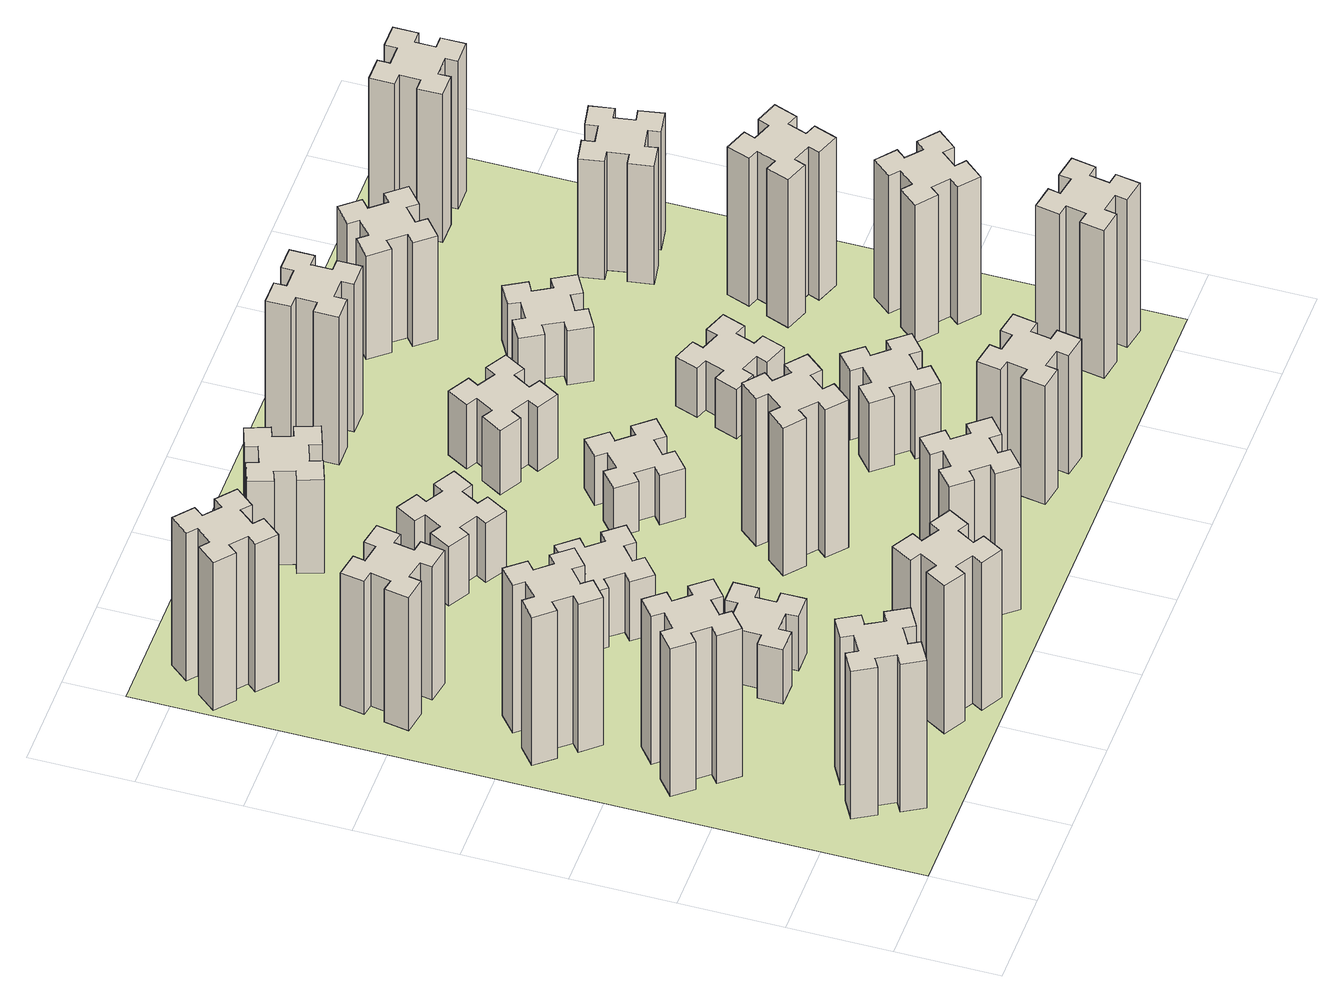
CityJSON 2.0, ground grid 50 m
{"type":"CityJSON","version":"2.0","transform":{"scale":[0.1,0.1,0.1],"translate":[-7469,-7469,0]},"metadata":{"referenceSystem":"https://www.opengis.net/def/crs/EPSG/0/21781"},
"CityObjects":{
"building1":{"type":"Building","attributes":{"class":"1000","function":"1000","usage":"1000","yearOfConstruction":2016,"roofType":"1000","measuredHeight":90,"storeysAboveGround":30,"storeysBelowGround":0},"geometry":[{"type":"Solid","lod":"1","boundaries":[[[[0,1,2,3,4,5,6,7,8,9,10,11,12,13,14,15,16,17,18,19]],[[17,16,20,21]],[[16,15,22,20]],[[15,14,23,22]],[[14,13,24,23]],[[13,12,25,24]],[[12,11,26,25]],[[11,10,27,26]],[[10,9,28,27]],[[9,8,29,28]],[[8,7,30,29]],[[7,6,31,30]],[[6,5,32,31]],[[5,4,33,32]],[[4,3,34,33]],[[3,2,35,34]],[[2,1,36,35]],[[1,0,37,36]],[[0,19,38,37]],[[19,18,39,38]],[[18,17,21,39]],[[24,25,26,27,28,29,30,31,32,33,34,35,36,37,38,39,21,20,22,23]]]]}]},
"building2":{"type":"Building","attributes":{"class":"1000","function":"1000","usage":"1000","yearOfConstruction":2016,"roofType":"1000","measuredHeight":90,"storeysAboveGround":30,"storeysBelowGround":0},"geometry":[{"type":"Solid","lod":"1","boundaries":[[[[40,41,42,43,44,45,46,47,48,49,50,51,52,53,54,55,56,57,58,59]],[[57,56,60,61]],[[56,55,62,60]],[[55,54,63,62]],[[54,53,64,63]],[[53,52,65,64]],[[52,51,66,65]],[[51,50,67,66]],[[50,49,68,67]],[[49,48,69,68]],[[48,47,70,69]],[[47,46,71,70]],[[46,45,72,71]],[[45,44,73,72]],[[44,43,74,73]],[[43,42,75,74]],[[42,41,76,75]],[[41,40,77,76]],[[40,59,78,77]],[[59,58,79,78]],[[58,57,61,79]],[[64,65,66,67,68,69,70,71,72,73,74,75,76,77,78,79,61,60,62,63]]]]}]},
"building3":{"type":"Building","attributes":{"class":"1000","function":"1000","usage":"1000","yearOfConstruction":2016,"roofType":"1000","measuredHeight":90,"storeysAboveGround":30,"storeysBelowGround":0},"geometry":[{"type":"Solid","lod":"1","boundaries":[[[[80,81,82,83,84,85,86,87,88,89,90,91,92,93,94,95,96,97,98,99]],[[97,96,100,101]],[[96,95,102,100]],[[95,94,103,102]],[[94,93,104,103]],[[93,92,105,104]],[[92,91,106,105]],[[91,90,107,106]],[[90,89,108,107]],[[89,88,109,108]],[[88,87,110,109]],[[87,86,111,110]],[[86,85,112,111]],[[85,84,113,112]],[[84,83,114,113]],[[83,82,115,114]],[[82,81,116,115]],[[81,80,117,116]],[[80,99,118,117]],[[99,98,119,118]],[[98,97,101,119]],[[104,105,106,107,108,109,110,111,112,113,114,115,116,117,118,119,101,100,102,103]]]]}]},
"building4":{"type":"Building","attributes":{"class":"1000","function":"1000","usage":"1000","yearOfConstruction":2016,"roofType":"1000","measuredHeight":81,"storeysAboveGround":30,"storeysBelowGround":0},"geometry":[{"type":"Solid","lod":"1","boundaries":[[[[120,121,122,123,124,125,126,127,128,129,130,131,132,133,134,135,136,137,138,139]],[[137,136,140,141]],[[136,135,142,140]],[[135,134,143,142]],[[134,133,144,143]],[[133,132,145,144]],[[132,131,146,145]],[[131,130,147,146]],[[130,129,148,147]],[[129,128,149,148]],[[128,127,150,149]],[[127,126,151,150]],[[126,125,152,151]],[[125,124,153,152]],[[124,123,154,153]],[[123,122,155,154]],[[122,121,156,155]],[[121,120,157,156]],[[120,139,158,157]],[[139,138,159,158]],[[138,137,141,159]],[[144,145,146,147,148,149,150,151,152,153,154,155,156,157,158,159,141,140,142,143]]]]}]},
"building5":{"type":"Building","attributes":{"class":"1000","function":"1000","usage":"1000","yearOfConstruction":2016,"roofType":"1000","measuredHeight":90,"storeysAboveGround":30,"storeysBelowGround":0},"geometry":[{"type":"Solid","lod":"1","boundaries":[[[[160,161,162,163,164,165,166,167,168,169,170,171,172,173,174,175,176,177,178,179]],[[177,176,180,181]],[[176,175,182,180]],[[175,174,183,182]],[[174,173,184,183]],[[173,172,185,184]],[[172,171,186,185]],[[171,170,187,186]],[[170,169,188,187]],[[169,168,189,188]],[[168,167,190,189]],[[167,166,191,190]],[[166,165,192,191]],[[165,164,193,192]],[[164,163,194,193]],[[163,162,195,194]],[[162,161,196,195]],[[161,160,197,196]],[[160,179,198,197]],[[179,178,199,198]],[[178,177,181,199]],[[184,185,186,187,188,189,190,191,192,193,194,195,196,197,198,199,181,180,182,183]]]]}]},
"building6":{"type":"Building","attributes":{"class":"1000","function":"1000","usage":"1000","yearOfConstruction":2016,"roofType":"1000","measuredHeight":90,"storeysAboveGround":30,"storeysBelowGround":0},"geometry":[{"type":"Solid","lod":"1","boundaries":[[[[200,201,202,203,204,205,206,207,208,209,210,211,212,213,214,215,216,217,218,219]],[[217,216,220,221]],[[216,215,222,220]],[[215,214,223,222]],[[214,213,224,223]],[[213,212,225,224]],[[212,211,226,225]],[[211,210,227,226]],[[210,209,228,227]],[[209,208,229,228]],[[208,207,230,229]],[[207,206,231,230]],[[206,205,232,231]],[[205,204,233,232]],[[204,203,234,233]],[[203,202,235,234]],[[202,201,236,235]],[[201,200,237,236]],[[200,219,238,237]],[[219,218,239,238]],[[218,217,221,239]],[[224,225,226,227,228,229,230,231,232,233,234,235,236,237,238,239,221,220,222,223]]]]}]},
"building7":{"type":"Building","attributes":{"class":"1000","function":"1000","usage":"1000","yearOfConstruction":2016,"roofType":"1000","measuredHeight":33,"storeysAboveGround":30,"storeysBelowGround":0},"geometry":[{"type":"Solid","lod":"1","boundaries":[[[[240,241,242,243,244,245,246,247,248,249,250,251,252,253,254,255,256,257,258,259]],[[257,256,260,261]],[[256,255,262,260]],[[255,254,263,262]],[[254,253,264,263]],[[253,252,265,264]],[[252,251,266,265]],[[251,250,267,266]],[[250,249,268,267]],[[249,248,269,268]],[[248,247,270,269]],[[247,246,271,270]],[[246,245,272,271]],[[245,244,273,272]],[[244,243,274,273]],[[243,242,275,274]],[[242,241,276,275]],[[241,240,277,276]],[[240,259,278,277]],[[259,258,279,278]],[[258,257,261,279]],[[264,265,266,267,268,269,270,271,272,273,274,275,276,277,278,279,261,260,262,263]]]]}]},
"building8":{"type":"Building","attributes":{"class":"1000","function":"1000","usage":"1000","yearOfConstruction":2016,"roofType":"1000","measuredHeight":36,"storeysAboveGround":30,"storeysBelowGround":0},"geometry":[{"type":"Solid","lod":"1","boundaries":[[[[280,281,282,283,284,285,286,287,288,289,290,291,292,293,294,295,296,297,298,299]],[[297,296,300,301]],[[296,295,302,300]],[[295,294,303,302]],[[294,293,304,303]],[[293,292,305,304]],[[292,291,306,305]],[[291,290,307,306]],[[290,289,308,307]],[[289,288,309,308]],[[288,287,310,309]],[[287,286,311,310]],[[286,285,312,311]],[[285,284,313,312]],[[284,283,314,313]],[[283,282,315,314]],[[282,281,316,315]],[[281,280,317,316]],[[280,299,318,317]],[[299,298,319,318]],[[298,297,301,319]],[[304,305,306,307,308,309,310,311,312,313,314,315,316,317,318,319,301,300,302,303]]]]}]},
"building9":{"type":"Building","attributes":{"class":"1000","function":"1000","usage":"1000","yearOfConstruction":2016,"roofType":"1000","measuredHeight":87,"storeysAboveGround":30,"storeysBelowGround":0},"geometry":[{"type":"Solid","lod":"1","boundaries":[[[[320,321,322,323,324,325,326,327,328,329,330,331,332,333,334,335,336,337,338,339]],[[337,336,340,341]],[[336,335,342,340]],[[335,334,343,342]],[[334,333,344,343]],[[333,332,345,344]],[[332,331,346,345]],[[331,330,347,346]],[[330,329,348,347]],[[329,328,349,348]],[[328,327,350,349]],[[327,326,351,350]],[[326,325,352,351]],[[325,324,353,352]],[[324,323,354,353]],[[323,322,355,354]],[[322,321,356,355]],[[321,320,357,356]],[[320,339,358,357]],[[339,338,359,358]],[[338,337,341,359]],[[344,345,346,347,348,349,350,351,352,353,354,355,356,357,358,359,341,340,342,343]]]]}]},
"building10":{"type":"Building","attributes":{"class":"1000","function":"1000","usage":"1000","yearOfConstruction":2016,"roofType":"1000","measuredHeight":36,"storeysAboveGround":30,"storeysBelowGround":0},"geometry":[{"type":"Solid","lod":"1","boundaries":[[[[360,361,362,363,364,365,366,367,368,369,370,371,372,373,374,375,376,377,378,379]],[[377,376,380,381]],[[376,375,382,380]],[[375,374,383,382]],[[374,373,384,383]],[[373,372,385,384]],[[372,371,386,385]],[[371,370,387,386]],[[370,369,388,387]],[[369,368,389,388]],[[368,367,390,389]],[[367,366,391,390]],[[366,365,392,391]],[[365,364,393,392]],[[364,363,394,393]],[[363,362,395,394]],[[362,361,396,395]],[[361,360,397,396]],[[360,379,398,397]],[[379,378,399,398]],[[378,377,381,399]],[[384,385,386,387,388,389,390,391,392,393,394,395,396,397,398,399,381,380,382,383]]]]}]},
"building11":{"type":"Building","attributes":{"class":"1000","function":"1000","usage":"1000","yearOfConstruction":2016,"roofType":"1000","measuredHeight":57,"storeysAboveGround":30,"storeysBelowGround":0},"geometry":[{"type":"Solid","lod":"1","boundaries":[[[[400,401,402,403,404,405,406,407,408,409,410,411,412,413,414,415,416,417,418,419]],[[417,416,420,421]],[[416,415,422,420]],[[415,414,423,422]],[[414,413,424,423]],[[413,412,425,424]],[[412,411,426,425]],[[411,410,427,426]],[[410,409,428,427]],[[409,408,429,428]],[[408,407,430,429]],[[407,406,431,430]],[[406,405,432,431]],[[405,404,433,432]],[[404,403,434,433]],[[403,402,435,434]],[[402,401,436,435]],[[401,400,437,436]],[[400,419,438,437]],[[419,418,439,438]],[[418,417,421,439]],[[424,425,426,427,428,429,430,431,432,433,434,435,436,437,438,439,421,420,422,423]]]]}]},
"building12":{"type":"Building","attributes":{"class":"1000","function":"1000","usage":"1000","yearOfConstruction":2016,"roofType":"1000","measuredHeight":90,"storeysAboveGround":30,"storeysBelowGround":0},"geometry":[{"type":"Solid","lod":"1","boundaries":[[[[440,441,442,443,444,445,446,447,448,449,450,451,452,453,454,455,456,457,458,459]],[[457,456,460,461]],[[456,455,462,460]],[[455,454,463,462]],[[454,453,464,463]],[[453,452,465,464]],[[452,451,466,465]],[[451,450,467,466]],[[450,449,468,467]],[[449,448,469,468]],[[448,447,470,469]],[[447,446,471,470]],[[446,445,472,471]],[[445,444,473,472]],[[444,443,474,473]],[[443,442,475,474]],[[442,441,476,475]],[[441,440,477,476]],[[440,459,478,477]],[[459,458,479,478]],[[458,457,461,479]],[[464,465,466,467,468,469,470,471,472,473,474,475,476,477,478,479,461,460,462,463]]]]}]},
"building13":{"type":"Building","attributes":{"class":"1000","function":"1000","usage":"1000","yearOfConstruction":2016,"roofType":"1000","measuredHeight":30,"storeysAboveGround":30,"storeysBelowGround":0},"geometry":[{"type":"Solid","lod":"1","boundaries":[[[[480,481,482,483,484,485,486,487,488,489,490,491,492,493,494,495,496,497,498,499]],[[497,496,500,501]],[[496,495,502,500]],[[495,494,503,502]],[[494,493,504,503]],[[493,492,505,504]],[[492,491,506,505]],[[491,490,507,506]],[[490,489,508,507]],[[489,488,509,508]],[[488,487,510,509]],[[487,486,511,510]],[[486,485,512,511]],[[485,484,513,512]],[[484,483,514,513]],[[483,482,515,514]],[[482,481,516,515]],[[481,480,517,516]],[[480,499,518,517]],[[499,498,519,518]],[[498,497,501,519]],[[504,505,506,507,508,509,510,511,512,513,514,515,516,517,518,519,501,500,502,503]]]]}]},
"building14":{"type":"Building","attributes":{"class":"1000","function":"1000","usage":"1000","yearOfConstruction":2016,"roofType":"1000","measuredHeight":72,"storeysAboveGround":30,"storeysBelowGround":0},"geometry":[{"type":"Solid","lod":"1","boundaries":[[[[520,521,522,523,524,525,526,527,528,529,530,531,532,533,534,535,536,537,538,539]],[[537,536,540,541]],[[536,535,542,540]],[[535,534,543,542]],[[534,533,544,543]],[[533,532,545,544]],[[532,531,546,545]],[[531,530,547,546]],[[530,529,548,547]],[[529,528,549,548]],[[528,527,550,549]],[[527,526,551,550]],[[526,525,552,551]],[[525,524,553,552]],[[524,523,554,553]],[[523,522,555,554]],[[522,521,556,555]],[[521,520,557,556]],[[520,539,558,557]],[[539,538,559,558]],[[538,537,541,559]],[[544,545,546,547,548,549,550,551,552,553,554,555,556,557,558,559,541,540,542,543]]]]}]},
"building15":{"type":"Building","attributes":{"class":"1000","function":"1000","usage":"1000","yearOfConstruction":2016,"roofType":"1000","measuredHeight":39,"storeysAboveGround":30,"storeysBelowGround":0},"geometry":[{"type":"Solid","lod":"1","boundaries":[[[[560,561,562,563,564,565,566,567,568,569,570,571,572,573,574,575,576,577,578,579]],[[577,576,580,581]],[[576,575,582,580]],[[575,574,583,582]],[[574,573,584,583]],[[573,572,585,584]],[[572,571,586,585]],[[571,570,587,586]],[[570,569,588,587]],[[569,568,589,588]],[[568,567,590,589]],[[567,566,591,590]],[[566,565,592,591]],[[565,564,593,592]],[[564,563,594,593]],[[563,562,595,594]],[[562,561,596,595]],[[561,560,597,596]],[[560,579,598,597]],[[579,578,599,598]],[[578,577,581,599]],[[584,585,586,587,588,589,590,591,592,593,594,595,596,597,598,599,581,580,582,583]]]]}]},
"building16":{"type":"Building","attributes":{"class":"1000","function":"1000","usage":"1000","yearOfConstruction":2016,"roofType":"1000","measuredHeight":90,"storeysAboveGround":30,"storeysBelowGround":0},"geometry":[{"type":"Solid","lod":"1","boundaries":[[[[600,601,602,603,604,605,606,607,608,609,610,611,612,613,614,615,616,617,618,619]],[[617,616,620,621]],[[616,615,622,620]],[[615,614,623,622]],[[614,613,624,623]],[[613,612,625,624]],[[612,611,626,625]],[[611,610,627,626]],[[610,609,628,627]],[[609,608,629,628]],[[608,607,630,629]],[[607,606,631,630]],[[606,605,632,631]],[[605,604,633,632]],[[604,603,634,633]],[[603,602,635,634]],[[602,601,636,635]],[[601,600,637,636]],[[600,619,638,637]],[[619,618,639,638]],[[618,617,621,639]],[[624,625,626,627,628,629,630,631,632,633,634,635,636,637,638,639,621,620,622,623]]]]}]},
"building17":{"type":"Building","attributes":{"class":"1000","function":"1000","usage":"1000","yearOfConstruction":2016,"roofType":"1000","measuredHeight":42,"storeysAboveGround":30,"storeysBelowGround":0},"geometry":[{"type":"Solid","lod":"1","boundaries":[[[[640,641,642,643,644,645,646,647,648,649,650,651,652,653,654,655,656,657,658,659]],[[657,656,660,661]],[[656,655,662,660]],[[655,654,663,662]],[[654,653,664,663]],[[653,652,665,664]],[[652,651,666,665]],[[651,650,667,666]],[[650,649,668,667]],[[649,648,669,668]],[[648,647,670,669]],[[647,646,671,670]],[[646,645,672,671]],[[645,644,673,672]],[[644,643,674,673]],[[643,642,675,674]],[[642,641,676,675]],[[641,640,677,676]],[[640,659,678,677]],[[659,658,679,678]],[[658,657,661,679]],[[664,665,666,667,668,669,670,671,672,673,674,675,676,677,678,679,661,660,662,663]]]]}]},
"building18":{"type":"Building","attributes":{"class":"1000","function":"1000","usage":"1000","yearOfConstruction":2016,"roofType":"1000","measuredHeight":30,"storeysAboveGround":30,"storeysBelowGround":0},"geometry":[{"type":"Solid","lod":"1","boundaries":[[[[680,681,682,683,684,685,686,687,688,689,690,691,692,693,694,695,696,697,698,699]],[[697,696,700,701]],[[696,695,702,700]],[[695,694,703,702]],[[694,693,704,703]],[[693,692,705,704]],[[692,691,706,705]],[[691,690,707,706]],[[690,689,708,707]],[[689,688,709,708]],[[688,687,710,709]],[[687,686,711,710]],[[686,685,712,711]],[[685,684,713,712]],[[684,683,714,713]],[[683,682,715,714]],[[682,681,716,715]],[[681,680,717,716]],[[680,699,718,717]],[[699,698,719,718]],[[698,697,701,719]],[[704,705,706,707,708,709,710,711,712,713,714,715,716,717,718,719,701,700,702,703]]]]}]},
"building19":{"type":"Building","attributes":{"class":"1000","function":"1000","usage":"1000","yearOfConstruction":2016,"roofType":"1000","measuredHeight":33,"storeysAboveGround":30,"storeysBelowGround":0},"geometry":[{"type":"Solid","lod":"1","boundaries":[[[[720,721,722,723,724,725,726,727,728,729,730,731,732,733,734,735,736,737,738,739]],[[737,736,740,741]],[[736,735,742,740]],[[735,734,743,742]],[[734,733,744,743]],[[733,732,745,744]],[[732,731,746,745]],[[731,730,747,746]],[[730,729,748,747]],[[729,728,749,748]],[[728,727,750,749]],[[727,726,751,750]],[[726,725,752,751]],[[725,724,753,752]],[[724,723,754,753]],[[723,722,755,754]],[[722,721,756,755]],[[721,720,757,756]],[[720,739,758,757]],[[739,738,759,758]],[[738,737,741,759]],[[744,745,746,747,748,749,750,751,752,753,754,755,756,757,758,759,741,740,742,743]]]]}]},
"building20":{"type":"Building","attributes":{"class":"1000","function":"1000","usage":"1000","yearOfConstruction":2016,"roofType":"1000","measuredHeight":90,"storeysAboveGround":30,"storeysBelowGround":0},"geometry":[{"type":"Solid","lod":"1","boundaries":[[[[760,761,762,763,764,765,766,767,768,769,770,771,772,773,774,775,776,777,778,779]],[[777,776,780,781]],[[776,775,782,780]],[[775,774,783,782]],[[774,773,784,783]],[[773,772,785,784]],[[772,771,786,785]],[[771,770,787,786]],[[770,769,788,787]],[[769,768,789,788]],[[768,767,790,789]],[[767,766,791,790]],[[766,765,792,791]],[[765,764,793,792]],[[764,763,794,793]],[[763,762,795,794]],[[762,761,796,795]],[[761,760,797,796]],[[760,779,798,797]],[[779,778,799,798]],[[778,777,781,799]],[[784,785,786,787,788,789,790,791,792,793,794,795,796,797,798,799,781,780,782,783]]]]}]},
"building21":{"type":"Building","attributes":{"class":"1000","function":"1000","usage":"1000","yearOfConstruction":2016,"roofType":"1000","measuredHeight":63,"storeysAboveGround":30,"storeysBelowGround":0},"geometry":[{"type":"Solid","lod":"1","boundaries":[[[[800,801,802,803,804,805,806,807,808,809,810,811,812,813,814,815,816,817,818,819]],[[817,816,820,821]],[[816,815,822,820]],[[815,814,823,822]],[[814,813,824,823]],[[813,812,825,824]],[[812,811,826,825]],[[811,810,827,826]],[[810,809,828,827]],[[809,808,829,828]],[[808,807,830,829]],[[807,806,831,830]],[[806,805,832,831]],[[805,804,833,832]],[[804,803,834,833]],[[803,802,835,834]],[[802,801,836,835]],[[801,800,837,836]],[[800,819,838,837]],[[819,818,839,838]],[[818,817,821,839]],[[824,825,826,827,828,829,830,831,832,833,834,835,836,837,838,839,821,820,822,823]]]]}]},
"building22":{"type":"Building","attributes":{"class":"1000","function":"1000","usage":"1000","yearOfConstruction":2016,"roofType":"1000","measuredHeight":84,"storeysAboveGround":30,"storeysBelowGround":0},"geometry":[{"type":"Solid","lod":"1","boundaries":[[[[840,841,842,843,844,845,846,847,848,849,850,851,852,853,854,855,856,857,858,859]],[[857,856,860,861]],[[856,855,862,860]],[[855,854,863,862]],[[854,853,864,863]],[[853,852,865,864]],[[852,851,866,865]],[[851,850,867,866]],[[850,849,868,867]],[[849,848,869,868]],[[848,847,870,869]],[[847,846,871,870]],[[846,845,872,871]],[[845,844,873,872]],[[844,843,874,873]],[[843,842,875,874]],[[842,841,876,875]],[[841,840,877,876]],[[840,859,878,877]],[[859,858,879,878]],[[858,857,861,879]],[[864,865,866,867,868,869,870,871,872,873,874,875,876,877,878,879,861,860,862,863]]]]}]},
"building23":{"type":"Building","attributes":{"class":"1000","function":"1000","usage":"1000","yearOfConstruction":2016,"roofType":"1000","measuredHeight":90,"storeysAboveGround":30,"storeysBelowGround":0},"geometry":[{"type":"Solid","lod":"1","boundaries":[[[[880,881,882,883,884,885,886,887,888,889,890,891,892,893,894,895,896,897,898,899]],[[897,896,900,901]],[[896,895,902,900]],[[895,894,903,902]],[[894,893,904,903]],[[893,892,905,904]],[[892,891,906,905]],[[891,890,907,906]],[[890,889,908,907]],[[889,888,909,908]],[[888,887,910,909]],[[887,886,911,910]],[[886,885,912,911]],[[885,884,913,912]],[[884,883,914,913]],[[883,882,915,914]],[[882,881,916,915]],[[881,880,917,916]],[[880,899,918,917]],[[899,898,919,918]],[[898,897,901,919]],[[904,905,906,907,908,909,910,911,912,913,914,915,916,917,918,919,901,900,902,903]]]]}]},
"building24":{"type":"Building","attributes":{"class":"1000","function":"1000","usage":"1000","yearOfConstruction":2016,"roofType":"1000","measuredHeight":72,"storeysAboveGround":30,"storeysBelowGround":0},"geometry":[{"type":"Solid","lod":"1","boundaries":[[[[920,921,922,923,924,925,926,927,928,929,930,931,932,933,934,935,936,937,938,939]],[[937,936,940,941]],[[936,935,942,940]],[[935,934,943,942]],[[934,933,944,943]],[[933,932,945,944]],[[932,931,946,945]],[[931,930,947,946]],[[930,929,948,947]],[[929,928,949,948]],[[928,927,950,949]],[[927,926,951,950]],[[926,925,952,951]],[[925,924,953,952]],[[924,923,954,953]],[[923,922,955,954]],[[922,921,956,955]],[[921,920,957,956]],[[920,939,958,957]],[[939,938,959,958]],[[938,937,941,959]],[[944,945,946,947,948,949,950,951,952,953,954,955,956,957,958,959,941,940,942,943]]]]}]},
"building25":{"type":"Building","attributes":{"class":"1000","function":"1000","usage":"1000","yearOfConstruction":2016,"roofType":"1000","measuredHeight":90,"storeysAboveGround":30,"storeysBelowGround":0},"geometry":[{"type":"Solid","lod":"1","boundaries":[[[[960,961,962,963,964,965,966,967,968,969,970,971,972,973,974,975,976,977,978,979]],[[977,976,980,981]],[[976,975,982,980]],[[975,974,983,982]],[[974,973,984,983]],[[973,972,985,984]],[[972,971,986,985]],[[971,970,987,986]],[[970,969,988,987]],[[969,968,989,988]],[[968,967,990,989]],[[967,966,991,990]],[[966,965,992,991]],[[965,964,993,992]],[[964,963,994,993]],[[963,962,995,994]],[[962,961,996,995]],[[961,960,997,996]],[[960,979,998,997]],[[979,978,999,998]],[[978,977,981,999]],[[984,985,986,987,988,989,990,991,992,993,994,995,996,997,998,999,981,980,982,983]]]]}]},
"landuse1":{"type":"LandUse","attributes":{"name":"plot1","function":"1010"},"geometry":[{"type":"MultiSurface","lod":"1","boundaries":[[[1000,1001,1002,1003]]]}]}
},
"vertices":[
[487,255,0],[574,305,0],[604,253,0],[708,313,0],[648,417,0],[596,387,0],[546,474,0],[598,504,0],[538,608,0],[434,548,0],[464,496,0],[377,446,0],[347,498,0],[243,438,0],[303,334,0],[355,364,0],[405,277,0],[353,247,0],[413,143,0],[517,203,0],[405,277,900],[353,247,900],[355,364,900],[303,334,900],[243,438,900],[347,498,900],[377,446,900],[464,496,900],[434,548,900],[538,608,900],[598,504,900],[546,474,900],[596,387,900],[648,417,900],[708,313,900],[604,253,900],[574,305,900],[487,255,900],[517,203,900],[413,143,900],
[492,1248,0],[427,1324,0],[473,1363,0],[396,1455,0],[304,1378,0],[343,1332,0],[266,1267,0],[228,1313,0],[136,1236,0],[213,1144,0],[259,1183,0],[323,1106,0],[277,1068,0],[354,976,0],[446,1053,0],[408,1099,0],[484,1163,0],[523,1117,0],[615,1194,0],[538,1286,0],[484,1163,900],[523,1117,900],[408,1099,900],[446,1053,900],[354,976,900],[277,1068,900],[323,1106,900],[259,1183,900],[213,1144,900],[136,1236,900],[228,1313,900],[266,1267,900],[343,1332,900],[304,1378,900],[396,1455,900],[473,1363,900],[427,1324,900],[492,1248,900],[538,1286,900],[615,1194,900],
[492,1888,0],[427,1964,0],[473,2003,0],[396,2095,0],[304,2018,0],[343,1972,0],[266,1907,0],[228,1953,0],[136,1876,0],[213,1784,0],[259,1823,0],[323,1746,0],[277,1708,0],[354,1616,0],[446,1693,0],[408,1739,0],[484,1803,0],[523,1757,0],[615,1834,0],[538,1926,0],[484,1803,900],[523,1757,900],[408,1739,900],[446,1693,900],[354,1616,900],[277,1708,900],[323,1746,900],[259,1823,900],[213,1784,900],[136,1876,900],[228,1953,900],[266,1907,900],[343,1972,900],[304,2018,900],[396,2095,900],[473,2003,900],[427,1964,900],[492,1888,900],[538,1926,900],[615,1834,900],
[475,2527,0],[492,2625,0],[551,2615,0],[572,2733,0],[454,2754,0],[444,2695,0],[345,2712,0],[356,2771,0],[237,2792,0],[217,2674,0],[276,2664,0],[258,2565,0],[199,2576,0],[178,2457,0],[297,2437,0],[307,2496,0],[405,2478,0],[395,2419,0],[513,2398,0],[534,2517,0],[405,2478,810],[395,2419,810],[307,2496,810],[297,2437,810],[178,2457,810],[199,2576,810],[258,2565,810],[276,2664,810],[217,2674,810],[237,2792,810],[356,2771,810],[345,2712,810],[444,2695,810],[454,2754,810],[572,2733,810],[551,2615,810],[492,2625,810],[475,2527,810],[534,2517,810],[513,2398,810],
[1214,346,0],[1127,396,0],[1157,448,0],[1053,508,0],[993,404,0],[1045,374,0],[995,287,0],[943,317,0],[883,213,0],[987,153,0],[1017,205,0],[1104,155,0],[1074,103,0],[1178,43,0],[1238,147,0],[1186,177,0],[1236,264,0],[1288,234,0],[1348,338,0],[1244,398,0],[1236,264,900],[1288,234,900],[1186,177,900],[1238,147,900],[1178,43,900],[1074,103,900],[1104,155,900],[1017,205,900],[987,153,900],[883,213,900],[943,317,900],[995,287,900],[1045,374,900],[993,404,900],[1053,508,900],[1157,448,900],[1127,396,900],[1214,346,900],[1244,398,900],[1348,338,900],
[384,3387,0],[308,3452,0],[346,3498,0],[254,3575,0],[177,3483,0],[223,3444,0],[159,3368,0],[113,3406,0],[36,3314,0],[128,3237,0],[166,3283,0],[243,3219,0],[204,3173,0],[296,3096,0],[373,3188,0],[327,3226,0],[392,3303,0],[438,3264,0],[515,3356,0],[423,3433,0],[392,3303,900],[438,3264,900],[327,3226,900],[373,3188,900],[296,3096,900],[204,3173,900],[243,3219,900],[166,3283,900],[128,3237,900],[36,3314,900],[113,3406,900],[159,3368,900],[223,3444,900],[177,3483,900],[254,3575,900],[346,3498,900],[308,3452,900],[384,3387,900],[423,3433,900],[515,3356,900],
[965,1005,0],[1065,1005,0],[1065,945,0],[1185,945,0],[1185,1065,0],[1125,1065,0],[1125,1165,0],[1185,1165,0],[1185,1285,0],[1065,1285,0],[1065,1225,0],[965,1225,0],[965,1285,0],[845,1285,0],[845,1165,0],[905,1165,0],[905,1065,0],[845,1065,0],[845,945,0],[965,945,0],[905,1065,330],[845,1065,330],[905,1165,330],[845,1165,330],[845,1285,330],[965,1285,330],[965,1225,330],[1065,1225,330],[1065,1285,330],[1185,1285,330],[1185,1165,330],[1125,1165,330],[1125,1065,330],[1185,1065,330],[1185,945,330],[1065,945,330],[1065,1005,330],[965,1005,330],[965,945,330],[845,945,330],
[1083,1972,0],[1006,1907,0],[968,1953,0],[876,1876,0],[953,1784,0],[999,1823,0],[1063,1746,0],[1017,1708,0],[1094,1616,0],[1186,1693,0],[1148,1739,0],[1224,1803,0],[1263,1757,0],[1355,1834,0],[1278,1926,0],[1232,1888,0],[1167,1964,0],[1213,2003,0],[1136,2095,0],[1044,2018,0],[1167,1964,360],[1213,2003,360],[1232,1888,360],[1278,1926,360],[1355,1834,360],[1263,1757,360],[1224,1803,360],[1148,1739,360],[1186,1693,360],[1094,1616,360],[1017,1708,360],[1063,1746,360],[999,1823,360],[953,1784,360],[876,1876,360],[968,1953,360],[1006,1907,360],[1083,1972,360],[1044,2018,360],[1136,2095,360],
[1639,343,0],[1703,266,0],[1657,228,0],[1734,136,0],[1826,213,0],[1788,259,0],[1864,323,0],[1903,277,0],[1995,354,0],[1918,446,0],[1872,408,0],[1807,484,0],[1853,523,0],[1776,615,0],[1684,538,0],[1723,492,0],[1646,427,0],[1608,473,0],[1516,396,0],[1593,304,0],[1646,427,870],[1608,473,870],[1723,492,870],[1684,538,870],[1776,615,870],[1853,523,870],[1807,484,870],[1872,408,870],[1918,446,870],[1995,354,870],[1903,277,870],[1864,323,870],[1788,259,870],[1826,213,870],[1734,136,870],[1657,228,870],[1703,266,870],[1639,343,870],[1593,304,870],[1516,396,870],
[1314,2666,0],[1227,2716,0],[1257,2768,0],[1153,2828,0],[1093,2724,0],[1145,2694,0],[1095,2607,0],[1043,2637,0],[983,2533,0],[1087,2473,0],[1117,2525,0],[1204,2475,0],[1174,2423,0],[1278,2363,0],[1338,2467,0],[1286,2497,0],[1336,2584,0],[1388,2554,0],[1448,2658,0],[1344,2718,0],[1336,2584,360],[1388,2554,360],[1286,2497,360],[1338,2467,360],[1278,2363,360],[1174,2423,360],[1204,2475,360],[1117,2525,360],[1087,2473,360],[983,2533,360],[1043,2637,360],[1095,2607,360],[1145,2694,360],[1093,2724,360],[1153,2828,360],[1257,2768,360],[1227,2716,360],[1314,2666,360],[1344,2718,360],[1448,2658,360],
[1125,3456,0],[1031,3422,0],[1010,3478,0],[897,3437,0],[939,3324,0],[995,3345,0],[1029,3251,0],[973,3230,0],[1014,3117,0],[1127,3159,0],[1106,3215,0],[1200,3249,0],[1220,3193,0],[1333,3234,0],[1292,3347,0],[1236,3326,0],[1202,3420,0],[1258,3440,0],[1217,3553,0],[1104,3512,0],[1202,3420,570],[1258,3440,570],[1236,3326,570],[1292,3347,570],[1333,3234,570],[1220,3193,570],[1200,3249,570],[1106,3215,570],[1127,3159,570],[1014,3117,570],[973,3230,570],[1029,3251,570],[995,3345,570],[939,3324,570],[897,3437,570],[1010,3478,570],[1031,3422,570],[1125,3456,570],[1104,3512,570],[1217,3553,570],
[1803,1324,0],[1739,1248,0],[1693,1286,0],[1616,1194,0],[1708,1117,0],[1746,1163,0],[1823,1099,0],[1784,1053,0],[1876,976,0],[1953,1068,0],[1907,1106,0],[1972,1183,0],[2018,1144,0],[2095,1236,0],[2003,1313,0],[1964,1267,0],[1888,1332,0],[1926,1378,0],[1834,1455,0],[1757,1363,0],[1888,1332,900],[1926,1378,900],[1964,1267,900],[2003,1313,900],[2095,1236,900],[2018,1144,900],[1972,1183,900],[1907,1106,900],[1953,1068,900],[1876,976,900],[1784,1053,900],[1823,1099,900],[1746,1163,900],[1708,1117,900],[1616,1194,900],[1693,1286,900],[1739,1248,900],[1803,1324,900],[1757,1363,900],[1834,1455,900],
[1972,1988,0],[1907,2064,0],[1953,2103,0],[1876,2195,0],[1784,2118,0],[1823,2072,0],[1746,2007,0],[1708,2053,0],[1616,1976,0],[1693,1884,0],[1739,1923,0],[1803,1846,0],[1757,1808,0],[1834,1716,0],[1926,1793,0],[1888,1839,0],[1964,1903,0],[2003,1857,0],[2095,1934,0],[2018,2026,0],[1964,1903,300],[2003,1857,300],[1888,1839,300],[1926,1793,300],[1834,1716,300],[1757,1808,300],[1803,1846,300],[1739,1923,300],[1693,1884,300],[1616,1976,300],[1708,2053,300],[1746,2007,300],[1823,2072,300],[1784,2118,300],[1876,2195,300],[1953,2103,300],[1907,2064,300],[1972,1988,300],[2018,2026,300],[2095,1934,300],
[2496,444,0],[2478,345,0],[2419,356,0],[2398,237,0],[2517,217,0],[2527,276,0],[2625,258,0],[2615,199,0],[2733,178,0],[2754,297,0],[2695,307,0],[2712,405,0],[2771,395,0],[2792,513,0],[2674,534,0],[2664,475,0],[2565,492,0],[2576,551,0],[2457,572,0],[2437,454,0],[2565,492,720],[2576,551,720],[2664,475,720],[2674,534,720],[2792,513,720],[2771,395,720],[2712,405,720],[2695,307,720],[2754,297,720],[2733,178,720],[2615,199,720],[2625,258,720],[2527,276,720],[2517,217,720],[2398,237,720],[2419,356,720],[2478,345,720],[2496,444,720],[2437,454,720],[2457,572,720],
[2026,2497,0],[2076,2584,0],[2128,2554,0],[2188,2658,0],[2084,2718,0],[2054,2666,0],[1967,2716,0],[1997,2768,0],[1893,2828,0],[1833,2724,0],[1885,2694,0],[1835,2607,0],[1783,2637,0],[1723,2533,0],[1827,2473,0],[1857,2525,0],[1944,2475,0],[1914,2423,0],[2018,2363,0],[2078,2467,0],[1944,2475,390],[1914,2423,390],[1857,2525,390],[1827,2473,390],[1723,2533,390],[1783,2637,390],[1835,2607,390],[1885,2694,390],[1833,2724,390],[1893,2828,390],[1997,2768,390],[1967,2716,390],[2054,2666,390],[2084,2718,390],[2188,2658,390],[2128,2554,390],[2076,2584,390],[2026,2497,390],[2078,2467,390],[2018,2363,390],
[1965,3385,0],[1965,3485,0],[2025,3485,0],[2025,3605,0],[1905,3605,0],[1905,3545,0],[1805,3545,0],[1805,3605,0],[1685,3605,0],[1685,3485,0],[1745,3485,0],[1745,3385,0],[1685,3385,0],[1685,3265,0],[1805,3265,0],[1805,3325,0],[1905,3325,0],[1905,3265,0],[2025,3265,0],[2025,3385,0],[1905,3325,900],[1905,3265,900],[1805,3325,900],[1805,3265,900],[1685,3265,900],[1685,3385,900],[1745,3385,900],[1745,3485,900],[1685,3485,900],[1685,3605,900],[1805,3605,900],[1805,3545,900],[1905,3545,900],[1905,3605,900],[2025,3605,900],[2025,3485,900],[1965,3485,900],[1965,3385,900],[2025,3385,900],[2025,3265,900],
[2563,1132,0],[2486,1067,0],[2448,1113,0],[2356,1036,0],[2433,944,0],[2479,983,0],[2543,906,0],[2497,868,0],[2574,776,0],[2666,853,0],[2628,899,0],[2704,963,0],[2743,917,0],[2835,994,0],[2758,1086,0],[2712,1048,0],[2647,1124,0],[2693,1163,0],[2616,1255,0],[2524,1178,0],[2647,1124,420],[2693,1163,420],[2712,1048,420],[2758,1086,420],[2835,994,420],[2743,917,420],[2704,963,420],[2628,899,420],[2666,853,420],[2574,776,420],[2497,868,420],[2543,906,420],[2479,983,420],[2433,944,420],[2356,1036,420],[2448,1113,420],[2486,1067,420],[2563,1132,420],[2524,1178,420],[2616,1255,420],
[2682,1671,0],[2716,1765,0],[2772,1744,0],[2813,1857,0],[2700,1898,0],[2680,1842,0],[2586,1876,0],[2607,1932,0],[2494,1973,0],[2453,1860,0],[2509,1840,0],[2475,1746,0],[2419,1767,0],[2377,1654,0],[2490,1613,0],[2511,1669,0],[2605,1635,0],[2584,1579,0],[2697,1537,0],[2738,1650,0],[2605,1635,300],[2584,1579,300],[2511,1669,300],[2490,1613,300],[2377,1654,300],[2419,1767,300],[2475,1746,300],[2509,1840,300],[2453,1860,300],[2494,1973,300],[2607,1932,300],[2586,1876,300],[2680,1842,300],[2700,1898,300],[2813,1857,300],[2772,1744,300],[2716,1765,300],[2682,1671,300],[2738,1650,300],[2697,1537,300],
[2607,2475,0],[2694,2525,0],[2724,2473,0],[2828,2533,0],[2768,2637,0],[2716,2607,0],[2666,2694,0],[2718,2724,0],[2658,2828,0],[2554,2768,0],[2584,2716,0],[2497,2666,0],[2467,2718,0],[2363,2658,0],[2423,2554,0],[2475,2584,0],[2525,2497,0],[2473,2467,0],[2533,2363,0],[2637,2423,0],[2525,2497,330],[2473,2467,330],[2475,2584,330],[2423,2554,330],[2363,2658,330],[2467,2718,330],[2497,2666,330],[2584,2716,330],[2554,2768,330],[2658,2828,330],[2718,2724,330],[2666,2694,330],[2716,2607,330],[2768,2637,330],[2828,2533,330],[2724,2473,330],[2694,2525,330],[2607,2475,330],[2637,2423,330],[2533,2363,330],
[3504,475,0],[3405,492,0],[3416,551,0],[3297,572,0],[3277,454,0],[3336,444,0],[3318,345,0],[3259,356,0],[3238,237,0],[3357,217,0],[3367,276,0],[3465,258,0],[3455,199,0],[3573,178,0],[3594,297,0],[3535,307,0],[3552,405,0],[3611,395,0],[3632,513,0],[3514,534,0],[3552,405,900],[3611,395,900],[3535,307,900],[3594,297,900],[3573,178,900],[3455,199,900],[3465,258,900],[3367,276,900],[3357,217,900],[3238,237,900],[3259,356,900],[3318,345,900],[3336,444,900],[3277,454,900],[3297,572,900],[3416,551,900],[3405,492,900],[3504,475,900],[3514,534,900],[3632,513,900],
[2712,3368,0],[2647,3444,0],[2693,3483,0],[2616,3575,0],[2524,3498,0],[2563,3452,0],[2486,3387,0],[2448,3433,0],[2356,3356,0],[2433,3264,0],[2479,3303,0],[2543,3226,0],[2497,3188,0],[2574,3096,0],[2666,3173,0],[2628,3219,0],[2704,3283,0],[2743,3237,0],[2835,3314,0],[2758,3406,0],[2704,3283,630],[2743,3237,630],[2628,3219,630],[2666,3173,630],[2574,3096,630],[2497,3188,630],[2543,3226,630],[2479,3303,630],[2433,3264,630],[2356,3356,630],[2448,3433,630],[2486,3387,630],[2563,3452,630],[2524,3498,630],[2616,3575,630],[2693,3483,630],[2647,3444,630],[2712,3368,630],[2758,3406,630],[2835,3314,630],
[3487,1006,0],[3552,1083,0],[3598,1044,0],[3675,1136,0],[3583,1213,0],[3544,1167,0],[3468,1232,0],[3506,1278,0],[3414,1355,0],[3337,1263,0],[3383,1224,0],[3319,1148,0],[3273,1186,0],[3196,1094,0],[3288,1017,0],[3326,1063,0],[3403,999,0],[3364,953,0],[3456,876,0],[3533,968,0],[3403,999,840],[3364,953,840],[3326,1063,840],[3288,1017,840],[3196,1094,840],[3273,1186,840],[3319,1148,840],[3383,1224,840],[3337,1263,840],[3414,1355,840],[3506,1278,840],[3468,1232,840],[3544,1167,840],[3583,1213,840],[3675,1136,840],[3598,1044,840],[3552,1083,840],[3487,1006,840],[3533,968,840],[3456,876,840],
[3420,1842,0],[3326,1876,0],[3347,1932,0],[3234,1973,0],[3193,1860,0],[3249,1840,0],[3215,1746,0],[3159,1767,0],[3117,1654,0],[3230,1613,0],[3251,1669,0],[3345,1635,0],[3324,1579,0],[3437,1537,0],[3478,1650,0],[3422,1671,0],[3456,1765,0],[3512,1744,0],[3553,1857,0],[3440,1898,0],[3456,1765,900],[3512,1744,900],[3422,1671,900],[3478,1650,900],[3437,1537,900],[3324,1579,900],[3345,1635,900],[3251,1669,900],[3230,1613,900],[3117,1654,900],[3159,1767,900],[3215,1746,900],[3249,1840,900],[3193,1860,900],[3234,1973,900],[3347,1932,900],[3326,1876,900],[3420,1842,900],[3440,1898,900],[3553,1857,900],
[3365,2612,0],[3267,2595,0],[3257,2654,0],[3138,2633,0],[3159,2515,0],[3218,2525,0],[3236,2427,0],[3177,2417,0],[3197,2298,0],[3316,2319,0],[3305,2378,0],[3404,2396,0],[3414,2337,0],[3532,2357,0],[3511,2476,0],[3452,2465,0],[3435,2564,0],[3494,2574,0],[3473,2692,0],[3355,2671,0],[3435,2564,720],[3494,2574,720],[3452,2465,720],[3511,2476,720],[3532,2357,720],[3414,2337,720],[3404,2396,720],[3305,2378,720],[3316,2319,720],[3197,2298,720],[3177,2417,720],[3236,2427,720],[3218,2525,720],[3159,2515,720],[3138,2633,720],[3257,2654,720],[3267,2595,720],[3365,2612,720],[3355,2671,720],[3473,2692,720],
[3285,3325,0],[3385,3325,0],[3385,3265,0],[3505,3265,0],[3505,3385,0],[3445,3385,0],[3445,3485,0],[3505,3485,0],[3505,3605,0],[3385,3605,0],[3385,3545,0],[3285,3545,0],[3285,3605,0],[3165,3605,0],[3165,3485,0],[3225,3485,0],[3225,3385,0],[3165,3385,0],[3165,3265,0],[3285,3265,0],[3225,3385,900],[3165,3385,900],[3225,3485,900],[3165,3485,900],[3165,3605,900],[3285,3605,900],[3285,3545,900],[3385,3545,900],[3385,3605,900],[3505,3605,900],[3505,3485,900],[3445,3485,900],[3445,3385,900],[3505,3385,900],[3505,3265,900],[3385,3265,900],[3385,3325,900],[3285,3325,900],[3285,3265,900],[3165,3265,900],
[5,3705,0],[3705,3705,0],[3705,5,0],[5,5,0]
]}
